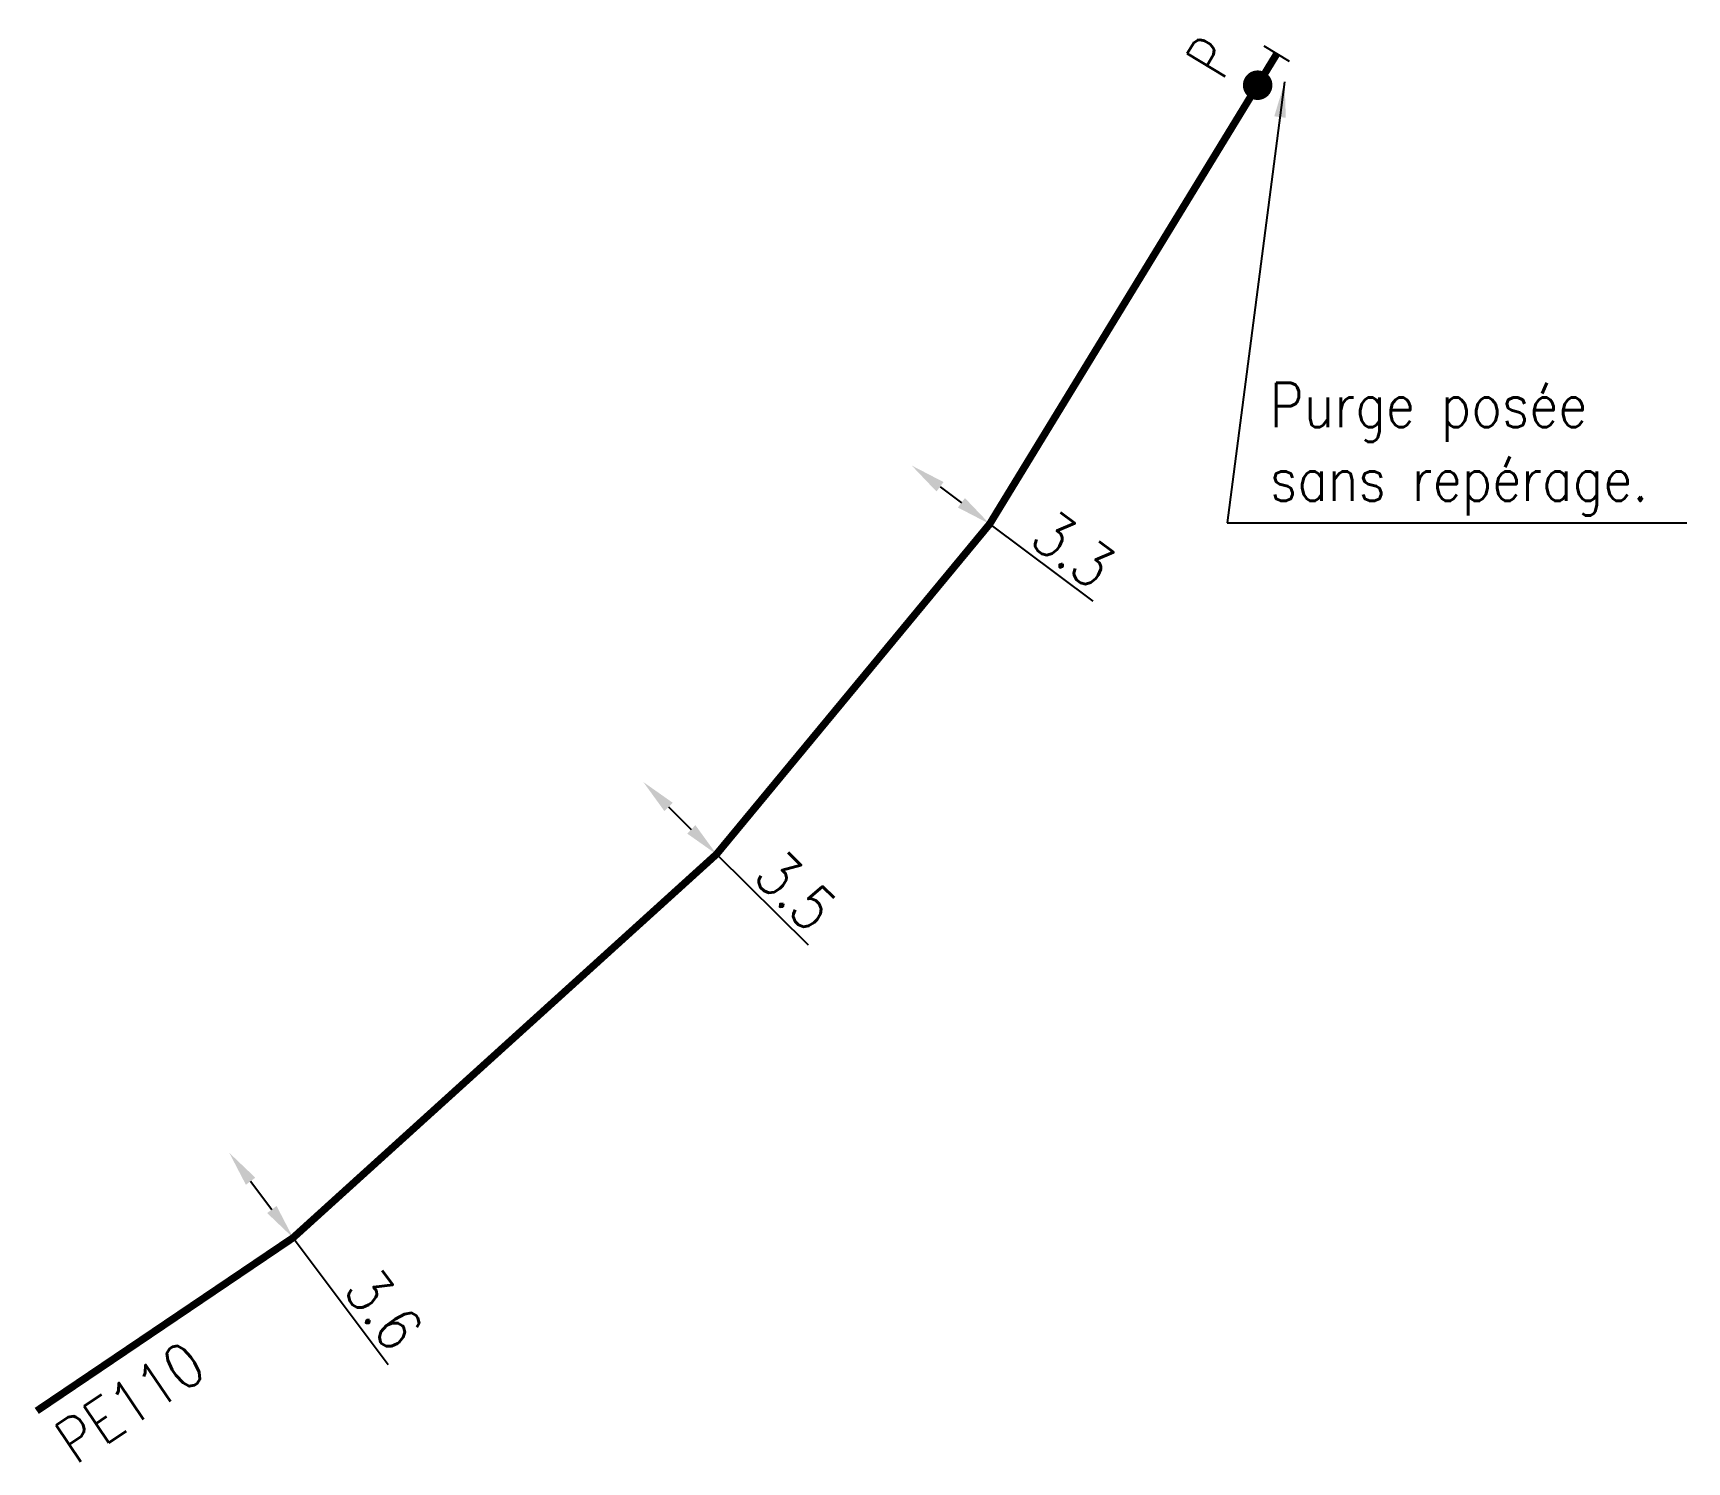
# Model space of a CAD drawing. Header units: millimetres. Extents: x 133999.9 to 134056, y 142809.4 to 142857.8.
import ezdxf
from ezdxf.enums import TextEntityAlignment as Align

# ---------------------------------------------------------------- set-up
doc = ezdxf.new("R2010")
doc.units = ezdxf.units.MM
doc.header["$PDMODE"] = 34
doc.linetypes.add('L_25_PE', pattern=[2000, 1000, 1000])
doc.layers.get('0').update_dxf_attribs({"linetype": 'CONTINUOUS'})
doc.layers.get('Defpoints').update_dxf_attribs({"linetype": 'CONTINUOUS'})
for name, color, linetype in [('L_150', 1, 'CONTINUOUS'), ('L_300', 7, 'CONTINUOUS'), ('L_340', 7, 'CONTINUOUS')]:
    doc.layers.add(name, color=color, linetype=linetype)
doc.styles.add('G_ROMANS', font='ROMANS.SHX', dxfattribs={"width": 0.75})
doc.styles.get("Standard").update_dxf_attribs({"font": 'romans.shx', "width": 0.85})
doc.dimstyles.get("Standard").update_dxf_attribs({"dimtxt": 1.5, "dimasz": 1.2, "dimexe": 0.625, "dimexo": 0.625, "dimgap": 0.25, "dimtad": 1, "dimdec": 1, "dimzin": 0, "dimdsep": 46, "dimtxsty": 'Standard', "dimcen": -0.5, "dimadec": 0, "dimazin": 0, "dimtfac": 1, "dimtdec": 1, "dimtmove": 0, "dimatfit": 3, "dimfxl": 0, "dimtolj": 1, "dimtzin": 0, "dimarcsym": 0})

# ---------------------------------------------------------------- blocks, each defined once
blk = doc.blocks.new('*D0')
at = {"layer": 'Defpoints', "color": 0, "linetype": 'Continuous'}
for p in [(134029.678, 142843.169), (134029.678, 142843.169), (134032.323, 142841.188)]:
    blk.add_point(p, dxfattribs=at)
at = {"layer": 'L_150', "color": 0, "linetype": 'Continuous', "lineweight": -2}
for p, q in [((134030.638, 142842.45), (134031.363, 142841.907)), ((134032.323, 142841.187), (134035.821, 142838.566)), ((134031.948, 142840.687), (134031.948, 142840.687))]:
    blk.add_line(p, q, dxfattribs=at)
at = {"layer": 'L_150', "color": 0, "linetype": 'Continuous'}
for points in [[(134030.758, 142842.61), (134030.518, 142842.29), (134029.678, 142843.169)], [(134031.483, 142842.067), (134031.243, 142841.747), (134032.323, 142841.187)]]:
    blk.add_solid(points, dxfattribs=at)
at = {"layer": 'L_150', "color": 0, "linetype": 'Continuous', "insert": (134035.152, 142840.317), "char_height": 1.5, "attachment_point": 5, "rotation": 323.1584}
blk.add_mtext('\\A1;3.3', dxfattribs=at)
blk = doc.blocks.new('*D1')
at = {"layer": 'Defpoints', "color": 0, "linetype": 'Continuous'}
for p in [(134020.576, 142832.435), (134020.576, 142832.435), (134023.056, 142829.987)]:
    blk.add_point(p, dxfattribs=at)
at = {"layer": 'L_150', "color": 0, "linetype": 'Continuous', "lineweight": -2}
for p, q in [((134021.43, 142831.592), (134022.202, 142830.83)), ((134023.056, 142829.987), (134026.167, 142826.917)), ((134022.617, 142829.542), (134022.617, 142829.542))]:
    blk.add_line(p, q, dxfattribs=at)
at = {"layer": 'L_150', "color": 0, "linetype": 'Continuous'}
for points in [[(134021.571, 142831.734), (134021.29, 142831.45), (134020.576, 142832.435)], [(134022.342, 142830.973), (134022.062, 142830.688), (134023.056, 142829.987)]]:
    blk.add_solid(points, dxfattribs=at)
at = {"layer": 'L_150', "color": 0, "linetype": 'Continuous', "insert": (134025.741, 142828.742), "char_height": 1.5, "attachment_point": 5, "rotation": 315.3772}
blk.add_mtext('\\A1;3.5', dxfattribs=at)
blk = doc.blocks.new('*D2')
at = {"layer": 'Defpoints', "color": 0, "linetype": 'Continuous'}
for p in [(134006.532, 142819.859), (134006.532, 142819.859), (134008.694, 142816.981)]:
    blk.add_point(p, dxfattribs=at)
at = {"layer": 'L_150', "color": 0, "linetype": 'Continuous', "lineweight": -2}
for p, q in [((134007.253, 142818.9), (134007.974, 142817.94)), ((134008.694, 142816.981), (134011.925, 142812.679))]:
    blk.add_line(p, q, dxfattribs=at)
at = {"layer": 'L_150', "color": 0, "linetype": 'Continuous'}
for points in [[(134007.413, 142819.02), (134007.093, 142818.78), (134006.532, 142819.859)], [(134008.134, 142818.06), (134007.814, 142817.82), (134008.694, 142816.981)]]:
    blk.add_solid(points, dxfattribs=at)
at = {"layer": 'L_150', "color": 0, "linetype": 'Continuous', "insert": (134011.772, 142814.547), "char_height": 1.5, "attachment_point": 5, "rotation": 306.9056}
blk.add_mtext('\\A1;3.6', dxfattribs=at)
blk = doc.blocks.new('L_300_12')
at = {"color": 0, "linetype": 'Continuous', "const_width": 0.497, "flags": 128}
blk.add_lwpolyline([(-0.252, 0, 1), (0.252, 0, 1)], format="xyb", close=True, dxfattribs=at)
at = {"color": 0, "linetype": 'Continuous', "style": 'G_ROMANS', "width": 0.75}
blk.add_text('P', height=1.5, dxfattribs=at).set_placement((0, 1.85), align=Align.MIDDLE)
at = {"color": 0, "linetype": 'Continuous', "style": 'G_ROMANS', "width": 0.75, "flags": 3}
for tag, p in [('DEF_LEG', (0, -5)), ('DEF_COUP', (0, -7.5)), ('DEF_TYPE', (0, -10))]:
    blk.add_attdef(tag, text='', height=1.2, dxfattribs=at).set_placement(p, align=Align.MIDDLE)
blk = doc.blocks.new('L_340_07')
at = {"color": 0, "linetype": 'Continuous', "const_width": 0.25, "flags": 128}
blk.add_lwpolyline([(0, 0), (1.25, 0)], dxfattribs=at)
at = {"color": 0, "linetype": 'Continuous', "flags": 128}
blk.add_lwpolyline([(1.25, -0.5), (1.25, 0.5)], dxfattribs=at)
at = {"color": 0, "linetype": 'Continuous', "style": 'G_ROMANS', "width": 0.75, "flags": 3}
for tag, p in [('DEF_LEG', (0.723, -3.465)), ('DEF_COUP', (0.723, -5.965)), ('DEF_TYPE', (0.723, -8.465))]:
    blk.add_attdef(tag, text='', height=1.2, dxfattribs=at).set_placement(p, align=Align.MIDDLE)

msp = doc.modelspace()

# ---------------------------------------------------------------- linework, layer by layer
at = {"layer": 'L_150', "linetype": 'L_25_PE', "const_width": 0.25, "flags": 128}
msp.add_lwpolyline([(134041.412, 142856.068), (134032.323, 142841.188), (134023.056, 142829.987), (134008.694, 142816.981), (134000, 142811.11)], dxfattribs=at)

# ---------------------------------------------------------------- block references
at = {"layer": 'L_300', "rotation": 59.01681192893088}
msp.add_blockref('L_300_12', (134041.412, 142856.068), dxfattribs=at)
at = {"layer": 'L_340', "rotation": 58.63855939477703}
msp.add_blockref('L_340_07', (134041.412, 142856.068), dxfattribs=at)

# ---------------------------------------------------------------- texts
at = {"layer": 'L_150', "linetype": 'Continuous', "width": 0.85}
msp.add_text('PE110', height=1.5, rotation=33.9977, dxfattribs=at).set_placement((134003.161, 142811.407), align=Align.MIDDLE)
at = {"layer": 'L_340', "linetype": 'Continuous', "insert": (134041.826, 142841.472), "char_height": 1.5, "attachment_point": 7}
msp.add_mtext('Purge posée\\Psans repérage.', dxfattribs=at)

# ---------------------------------------------------------------- dimensions: what is measured, and where the dimension line sits
at = {"layer": 'L_150', "linetype": 'Continuous'}
for base, p1, p2, angle, picture, middle in [((134029.678, 142843.169), (134032.323, 142841.188), (134029.678, 142843.169), 323.1584, '*D0', (134034.552, 142839.517)), ((134020.576, 142832.435), (134023.056, 142829.987), (134020.576, 142832.435), 315.3772, '*D1', (134025.039, 142828.03)), ((134006.532, 142819.859), (134008.694, 142816.981), (134006.532, 142819.859), 306.9056, '*D2', (134010.973, 142813.947))]:
    dim = msp.add_linear_dim(base=base, p1=p1, p2=p2, angle=angle, dimstyle='Standard', dxfattribs=at)
    dim.commit()
    dim.dimension.update_dxf_attribs({"geometry": picture, "text_midpoint": middle, "dimtype": 160})

# ---------------------------------------------------------------- leaders
at = {"layer": 'L_340', "linetype": 'Continuous', "annotation_type": 0, "has_hookline": 1, "hookline_direction": 0, "text_width": 14.146}
msp.add_leader([(134042.326, 142856.177), (134040.376, 142841.222), (134041.576, 142841.222)], dimstyle='Standard', dxfattribs=at)

doc.saveas('drawing.dxf')
